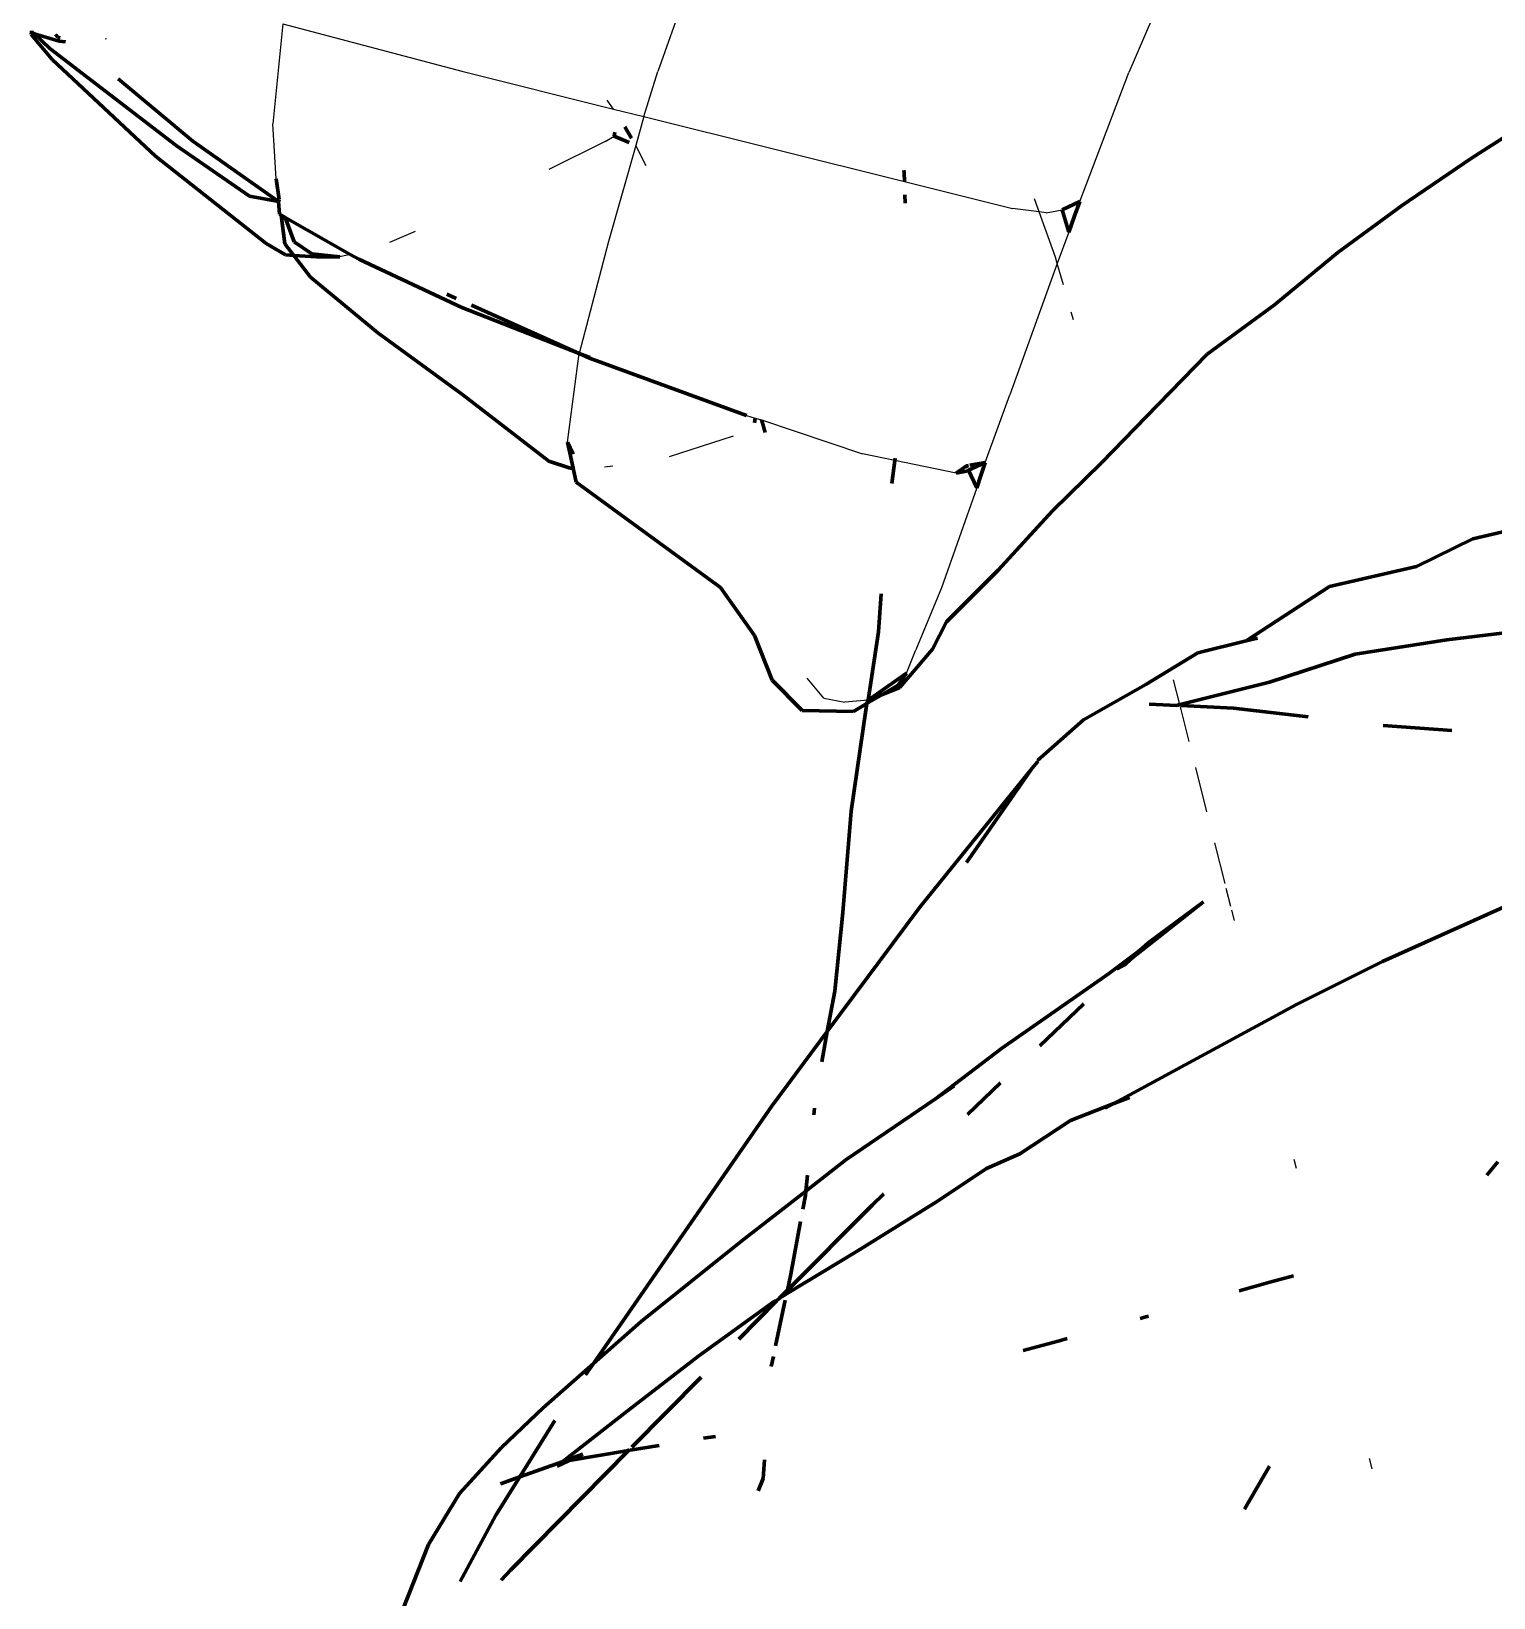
# Model space of a CAD drawing. Header units: millimetres. Extents: x 4307 to 31003, y 2809 to 20009.
# Drawn here: x 7198.1 to 7259.7, y 7163.8 to 7229.8 of the extents above; entities that cross this region are included whole.
import ezdxf

# ---------------------------------------------------------------- set-up
doc = ezdxf.new("R2010")
doc.units = ezdxf.units.MM
doc.layers.add('ProfileEdges', color=7, linetype='Continuous')

msp = doc.modelspace()

# ---------------------------------------------------------------- linework, layer by layer
for p, q in [((7225.891, 7232.044), (7224.479, 7228.09)), ((7245.775, 7231.415), (7244.327, 7228.052)), ((7208.679, 7230.108), (7208.256, 7225.893)), ((7208.679, 7230.108), (7216.223, 7228.11)), ((7201.195, 7229.479), (7201.251, 7229.49)), ((7216.223, 7228.11), (7222.615, 7226.514)), ((7223.898, 7226.194), (7224.479, 7228.09)), ((7242.269, 7222.622), (7244.327, 7228.052)), ((7222.615, 7226.514), (7222.343, 7226.889)), ((7222.615, 7226.514), (7223.898, 7226.194)), ((7208.397, 7223.577), (7208.256, 7225.893)), ((7223.898, 7226.194), (7223.553, 7224.982)), ((7223.898, 7226.194), (7234.874, 7223.456)), ((7222.258, 7225.148), (7219.893, 7223.964)), ((7222.258, 7225.148), (7222.64, 7225.374)), ((7223.553, 7224.982), (7222.399, 7220.926)), ((7223.993, 7224.119), (7223.553, 7224.982)), ((7234.874, 7223.456), (7239.432, 7222.318)), ((7240.552, 7222.179), (7240.353, 7222.73)), ((7240.552, 7222.179), (7239.432, 7222.318)), ((7241.237, 7220.276), (7240.552, 7222.179)), ((7240.855, 7222.142), (7240.552, 7222.179)), ((7240.855, 7222.142), (7241.528, 7222.263)), ((7214.256, 7221.351), (7213.169, 7220.887)), ((7241.798, 7221.325), (7241.317, 7219.998)), ((7222.399, 7220.926), (7221.167, 7216.212)), ((7211.519, 7220.387), (7211.078, 7220.281)), ((7241.317, 7219.998), (7239.311, 7214.466)), ((7241.317, 7219.998), (7241.237, 7220.276)), ((7241.575, 7219.104), (7241.317, 7219.998)), ((7242.001, 7217.626), (7241.909, 7217.946)), ((7220.679, 7212.47), (7221.167, 7216.212)), ((7238.283, 7211.618), (7239.311, 7214.466)), ((7228.217, 7213.6), (7228.586, 7213.488)), ((7228.586, 7213.488), (7228.848, 7213.409)), ((7228.848, 7213.409), (7233.111, 7211.978)), ((7227.658, 7212.727), (7224.962, 7211.854)), ((7234.474, 7211.697), (7233.111, 7211.978)), ((7222.23, 7211.429), (7222.59, 7211.47)), ((7237.055, 7211.164), (7234.474, 7211.697)), ((7237.92, 7210.545), (7236.435, 7206.33)), ((7236.435, 7206.33), (7235.351, 7203.714)), ((7234.956, 7202.735), (7235.351, 7203.714)), ((7231.478, 7201.689), (7230.774, 7202.525)), ((7246.481, 7201.412), (7246.221, 7202.45)), ((7231.478, 7201.689), (7232.363, 7201.508)), ((7233.34, 7201.595), (7232.363, 7201.508)), ((7246.869, 7199.862), (7246.506, 7201.315)), ((7247.146, 7198.757), (7247.612, 7196.896)), ((7247.94, 7195.591), (7248.372, 7193.873)), ((7248.423, 7193.673), (7248.613, 7192.916)), ((7248.655, 7192.747), (7248.766, 7192.307)), ((7251.292, 7182.258), (7251.388, 7181.874)), ((7254.464, 7169.641), (7254.575, 7169.196))]:
    msp.add_line(p, q)
at = {"layer": 'ProfileEdges', "lineweight": 211}
for p, q in [((7198.078, 7229.661), (7198.083, 7229.769)), ((7198.956, 7228.605), (7198.078, 7229.661)), ((7198.083, 7229.769), (7198.085, 7229.809)), ((7198.137, 7229.709), (7198.083, 7229.769)), ((7198.137, 7229.709), (7198.212, 7229.687)), ((7198.212, 7229.687), (7199.251, 7229.38)), ((7198.858, 7229.064), (7198.212, 7229.687)), ((7199.2, 7229.536), (7199.097, 7229.657)), ((7204.182, 7224.978), (7198.858, 7229.064)), ((7199.2, 7229.536), (7199.297, 7229.509)), ((7199.251, 7229.38), (7199.515, 7229.348)), ((7203.305, 7224.529), (7198.956, 7228.605)), ((7201.737, 7227.789), (7204.888, 7225.157)), ((7223.093, 7225.761), (7223.374, 7225.286)), ((7258.777, 7224.439), (7261.735, 7226.338)), ((7204.888, 7225.157), (7208.489, 7222.613)), ((7222.64, 7225.374), (7222.667, 7225.532)), ((7223.269, 7225.104), (7222.64, 7225.374)), ((7203.305, 7224.529), (7207.976, 7220.85)), ((7204.182, 7224.978), (7207.277, 7222.835)), ((7258.777, 7224.439), (7255.824, 7222.432)), ((7234.855, 7223.932), (7234.858, 7223.845)), ((7234.858, 7223.845), (7234.874, 7223.456)), ((7208.524, 7222.699), (7208.397, 7223.577)), ((7207.277, 7222.835), (7208.489, 7222.613)), ((7208.524, 7222.699), (7208.489, 7222.613)), ((7208.489, 7222.613), (7208.527, 7222.607)), ((7208.489, 7222.613), (7208.541, 7222.076)), ((7234.897, 7222.897), (7234.911, 7222.544)), ((7242.269, 7222.622), (7241.528, 7222.263)), ((7242.028, 7221.966), (7242.269, 7222.622)), ((7253.14, 7220.473), (7255.824, 7222.432)), ((7208.612, 7222.036), (7208.541, 7222.076)), ((7208.767, 7220.838), (7208.612, 7222.036)), ((7208.778, 7221.942), (7208.612, 7222.036)), ((7209.151, 7220.919), (7208.778, 7221.942)), ((7211.519, 7220.387), (7208.778, 7221.942)), ((7241.528, 7222.263), (7241.798, 7221.325)), ((7241.798, 7221.325), (7242.028, 7221.966)), ((7208.791, 7220.362), (7207.976, 7220.85)), ((7208.767, 7220.838), (7209.148, 7220.341)), ((7209.151, 7220.919), (7209.898, 7220.414)), ((7211.078, 7220.281), (7209.898, 7220.414)), ((7253.14, 7220.473), (7250.477, 7218.266)), ((7208.791, 7220.362), (7209.148, 7220.341)), ((7209.148, 7220.341), (7210.102, 7220.285)), ((7209.148, 7220.341), (7209.844, 7219.433)), ((7210.102, 7220.285), (7211.078, 7220.281)), ((7211.882, 7220.181), (7211.519, 7220.387)), ((7211.882, 7220.181), (7216.217, 7218.148)), ((7212.68, 7217.083), (7209.844, 7219.433)), ((7215.99, 7218.53), (7215.595, 7218.707)), ((7221.167, 7216.212), (7216.217, 7218.148)), ((7221.167, 7216.212), (7216.636, 7218.241)), ((7250.477, 7218.266), (7247.632, 7216.181)), ((7212.68, 7217.083), (7216.264, 7214.468)), ((7221.602, 7216.007), (7221.167, 7216.212)), ((7221.167, 7216.212), (7221.613, 7216.047)), ((7228.217, 7213.6), (7221.602, 7216.007)), ((7245.557, 7214.042), (7247.632, 7216.181)), ((7216.264, 7214.468), (7219.882, 7211.667)), ((7245.557, 7214.042), (7243.18, 7211.604)), ((7228.558, 7213.292), (7228.586, 7213.488)), ((7228.848, 7213.409), (7228.906, 7213.238)), ((7228.906, 7213.238), (7229.011, 7212.883)), ((7220.921, 7211.973), (7220.679, 7212.47)), ((7220.911, 7211.375), (7220.679, 7212.47)), ((7220.782, 7211.373), (7219.882, 7211.667)), ((7220.782, 7211.373), (7220.911, 7211.375)), ((7220.911, 7211.375), (7220.978, 7211.376)), ((7221.035, 7210.791), (7220.911, 7211.375)), ((7234.474, 7211.697), (7234.346, 7210.725)), ((7234.487, 7211.797), (7234.474, 7211.697)), ((7237.055, 7211.164), (7237.498, 7211.472)), ((7237.055, 7211.164), (7237.491, 7211.245)), ((7237.491, 7211.245), (7237.582, 7211.288)), ((7237.569, 7211.485), (7237.498, 7211.472)), ((7237.498, 7211.472), (7237.537, 7211.386)), ((7237.552, 7211.353), (7237.582, 7211.288)), ((7237.582, 7211.288), (7238.283, 7211.618)), ((7237.582, 7211.288), (7237.92, 7210.545)), ((7238.283, 7211.618), (7237.633, 7211.497)), ((7238.095, 7211.07), (7238.283, 7211.618)), ((7243.18, 7211.604), (7241.114, 7209.584)), ((7227.126, 7206.351), (7221.035, 7210.791)), ((7237.92, 7210.545), (7238.095, 7211.07)), ((7241.114, 7209.584), (7238.824, 7207.081)), ((7258.828, 7208.394), (7261.12, 7208.928)), ((7258.828, 7208.394), (7256.459, 7207.234)), ((7256.459, 7207.234), (7252.795, 7206.385)), ((7238.824, 7207.081), (7236.653, 7204.904)), ((7228.562, 7204.327), (7227.126, 7206.351)), ((7233.892, 7206.086), (7233.776, 7204.476)), ((7249.274, 7204.095), (7252.795, 7206.385)), ((7236.062, 7203.743), (7236.653, 7204.904)), ((7257.739, 7204.138), (7263.531, 7204.844)), ((7229.304, 7202.436), (7228.562, 7204.327)), ((7233.776, 7204.476), (7233.34, 7201.595)), ((7247.237, 7203.592), (7249.274, 7204.095)), ((7249.274, 7204.095), (7249.752, 7204.213)), ((7257.739, 7204.138), (7253.87, 7203.543)), ((7236.062, 7203.743), (7234.676, 7202.133)), ((7245.046, 7202.264), (7247.237, 7203.592)), ((7253.87, 7203.543), (7250.255, 7202.36)), ((7234.956, 7202.735), (7233.34, 7201.595)), ((7234.608, 7202.227), (7234.956, 7202.735)), ((7229.304, 7202.436), (7230.571, 7201.163)), ((7233.952, 7201.842), (7234.608, 7202.227)), ((7234.676, 7202.133), (7233.952, 7201.842)), ((7245.046, 7202.264), (7242.424, 7200.766)), ((7246.557, 7201.433), (7250.255, 7202.36)), ((7232.731, 7201.123), (7233.295, 7201.455)), ((7233.295, 7201.455), (7233.251, 7201.179)), ((7233.295, 7201.455), (7233.952, 7201.842)), ((7233.34, 7201.595), (7233.295, 7201.455)), ((7233.952, 7201.842), (7233.34, 7201.595)), ((7246.357, 7201.379), (7245.186, 7201.433)), ((7246.357, 7201.379), (7246.481, 7201.412)), ((7246.481, 7201.412), (7246.557, 7201.433)), ((7248.745, 7201.267), (7246.53, 7201.37)), ((7232.731, 7201.123), (7230.571, 7201.163)), ((7232.629, 7196.919), (7233.251, 7201.179)), ((7242.424, 7200.766), (7240.489, 7199.049)), ((7251.895, 7200.89), (7248.745, 7201.267)), ((7257.939, 7200.327), (7255.046, 7200.534)), ((7235.521, 7192.868), (7240.265, 7198.728)), ((7240.265, 7198.728), (7237.498, 7194.761)), ((7240.265, 7198.728), (7240.494, 7199.011)), ((7240.494, 7199.011), (7240.489, 7199.049)), ((7232.629, 7196.919), (7232.277, 7192.647)), ((7255.027, 7190.583), (7262.478, 7193.928)), ((7235.521, 7192.868), (7231.624, 7187.629)), ((7247.485, 7193.098), (7244.428, 7190.693)), ((7247.485, 7193.098), (7245.141, 7191.371)), ((7231.937, 7189.335), (7232.277, 7192.647)), ((7245.141, 7191.371), (7244.885, 7191.128)), ((7244.597, 7190.91), (7243.477, 7190.061)), ((7244.597, 7190.91), (7244.428, 7190.693)), ((7244.885, 7191.128), (7244.597, 7190.91)), ((7238.969, 7186.915), (7243.477, 7190.061)), ((7244.166, 7190.444), (7243.826, 7190.255)), ((7244.428, 7190.693), (7244.166, 7190.444)), ((7251.393, 7188.771), (7255.027, 7190.583)), ((7231.624, 7187.629), (7231.937, 7189.335)), ((7242.443, 7188.806), (7240.581, 7187.035)), ((7243.706, 7184.601), (7251.393, 7188.771)), ((7231.624, 7187.629), (7229.27, 7184.466)), ((7231.388, 7186.35), (7231.624, 7187.629)), ((7238.969, 7186.915), (7236.183, 7184.797)), ((7238.929, 7185.464), (7237.531, 7184.134)), ((7232.399, 7182.22), (7236.183, 7184.797)), ((7236.183, 7184.797), (7236.977, 7185.338)), ((7243.706, 7184.601), (7244.354, 7184.854)), ((7229.27, 7184.466), (7221.773, 7173.643)), ((7231.081, 7184.4), (7231.052, 7184.118)), ((7241.868, 7183.881), (7243.706, 7184.601)), ((7243.333, 7184.398), (7243.706, 7184.601)), ((7241.868, 7183.881), (7239.744, 7182.48)), ((7230.72, 7180.909), (7232.399, 7182.22)), ((7239.744, 7182.48), (7238.335, 7181.859)), ((7259.883, 7182.147), (7259.419, 7181.582)), ((7230.789, 7181.579), (7230.72, 7180.909)), ((7238.335, 7181.859), (7236.232, 7180.456)), ((7228.027, 7178.808), (7230.72, 7180.909)), ((7230.72, 7180.909), (7230.701, 7180.719)), ((7229.942, 7176.732), (7233.513, 7180.312)), ((7230.593, 7180.139), (7230.701, 7180.719)), ((7236.232, 7180.456), (7232.884, 7178.382)), ((7234.01, 7180.785), (7233.513, 7180.312)), ((7230.084, 7177.405), (7230.498, 7179.632)), ((7223.776, 7175.417), (7228.027, 7178.808)), ((7232.884, 7178.382), (7229.909, 7176.577)), ((7230.084, 7177.405), (7229.942, 7176.732)), ((7248.987, 7176.71), (7250.276, 7177.071)), ((7250.276, 7177.071), (7251.271, 7177.33)), ((7226.216, 7173.959), (7229.397, 7176.266)), ((7227.889, 7174.661), (7229.489, 7176.275)), ((7229.489, 7176.275), (7229.397, 7176.266)), ((7229.854, 7176.313), (7229.447, 7174.383)), ((7229.604, 7176.391), (7229.489, 7176.275)), ((7229.909, 7176.577), (7229.604, 7176.391)), ((7229.604, 7176.391), (7229.775, 7176.564)), ((7229.775, 7176.564), (7229.942, 7176.732)), ((7229.942, 7176.732), (7229.909, 7176.577)), ((7245.049, 7175.605), (7244.804, 7175.537)), ((7245.049, 7175.605), (7245.162, 7175.637)), ((7221.773, 7173.643), (7223.776, 7175.417)), ((7241.359, 7174.586), (7239.882, 7174.193)), ((7241.737, 7174.691), (7241.359, 7174.586)), ((7219.656, 7171.768), (7221.773, 7173.643)), ((7221.773, 7173.643), (7221.44, 7173.162)), ((7223.194, 7171.632), (7226.216, 7173.959)), ((7229.354, 7173.94), (7229.263, 7173.51)), ((7226.305, 7173.061), (7223.383, 7170.11)), ((7219.656, 7171.768), (7217.89, 7170.095)), ((7223.194, 7171.632), (7220.495, 7169.518)), ((7218.66, 7168.861), (7220.138, 7171.243)), ((7226.406, 7170.489), (7226.907, 7170.57)), ((7217.89, 7170.095), (7216.127, 7168.16)), ((7223.251, 7169.977), (7220.306, 7167.002)), ((7220.495, 7169.518), (7221.326, 7169.816)), ((7220.742, 7169.548), (7223.251, 7169.977)), ((7221.326, 7169.816), (7220.742, 7169.548)), ((7223.283, 7170.009), (7223.251, 7169.977)), ((7223.283, 7170.009), (7223.318, 7169.988)), ((7223.318, 7169.988), (7224.538, 7170.186)), ((7228.974, 7169.587), (7228.925, 7168.799)), ((7220.45, 7169.498), (7218.66, 7168.861)), ((7220.742, 7169.548), (7220.237, 7169.316)), ((7220.45, 7169.498), (7220.237, 7169.316)), ((7220.495, 7169.518), (7220.45, 7169.498)), ((7220.495, 7169.518), (7220.742, 7169.548)), ((7249.204, 7167.501), (7250.257, 7169.316)), ((7217.658, 7167.246), (7218.66, 7168.861)), ((7217.85, 7168.571), (7218.66, 7168.861)), ((7228.925, 7168.799), (7228.712, 7168.267)), ((7216.127, 7168.16), (7214.811, 7166.007)), ((7216.146, 7164.451), (7217.658, 7167.246)), ((7220.306, 7167.002), (7218.284, 7164.944)), ((7214.811, 7166.007), (7212.724, 7160.701)), ((7217.88, 7164.512), (7218.284, 7164.944))]:
    msp.add_line(p, q, dxfattribs=at)

doc.saveas('drawing.dxf')
